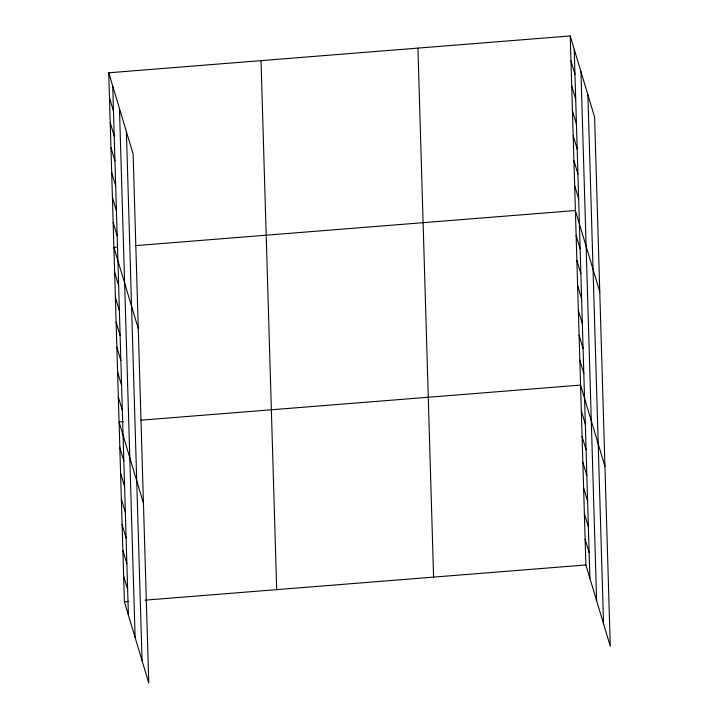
<?xml version="1.0" encoding="UTF-8"?>
<svg xmlns="http://www.w3.org/2000/svg" width="719" height="719" viewBox="0 0 719 719"><rect width="100%" height="100%" fill="white"/><g stroke="black" fill="none" stroke-linecap="round" stroke-linejoin="round"><path stroke-width="1.08" d="M108.731 72.79L133.114 154.046L148.77 683.05L124.396 601.794L108.731 72.79L570.23 35.95L594.604 117.206L610.269 646.21L585.886 564.954L570.23 35.95M117.17 247.102L113.899 247.363L138.282 328.619M135.657 245.619L575.398 210.523L599.772 291.779M123.425 421.586L119.066 421.936L143.449 503.183M140.825 420.193L580.566 385.096L604.94 466.352M124.396 601.794L128.746 601.452M145.067 600.149L585.886 564.954M570.967 60.89L574.966 74.228M571.704 85.831L575.703 99.159M572.441 110.771L576.44 124.099M573.178 135.702L577.186 149.04M573.924 160.643L577.923 173.98M574.661 185.583L578.66 198.92M576.135 235.464L580.134 248.801M576.872 260.404L580.871 273.732M577.609 285.335L581.608 298.673M578.346 310.275L582.354 323.613M579.092 335.216L583.091 348.553M579.829 360.156L583.828 373.494M581.32 410.792L585.329 424.129M582.084 436.487L586.084 449.815M582.848 462.182L586.848 475.511M583.603 487.877L587.603 501.206M584.367 513.573L588.367 526.901M585.131 539.259L589.131 552.596M109.477 97.73L113.476 111.059M110.214 122.661L114.213 135.999M110.951 147.602L114.95 160.939M111.688 172.542L115.687 185.879M112.425 197.482L116.424 210.82M113.162 222.423L117.161 235.76M114.645 272.303L118.644 285.632M115.382 297.235L119.381 310.572M116.118 322.175L120.118 335.512M116.855 347.115L120.855 360.453M117.592 372.056L121.592 385.393M118.329 396.996L122.329 410.333M119.83 447.631L123.83 460.96M120.594 473.327L124.594 486.655M121.349 499.013L125.349 512.35M122.113 524.708L126.113 538.046M122.877 550.403L126.877 563.741M123.632 576.099L127.631 589.436M587.881 94.791L603.538 623.795M580.952 71.702L596.617 600.707M574.229 49.287L589.886 578.292M417.937 48.11L433.593 577.114M261.024 60.63L276.689 589.643M126.391 131.631L142.047 660.635M119.462 108.533L135.118 637.546M112.739 86.127L128.395 615.131"/></g></svg>
